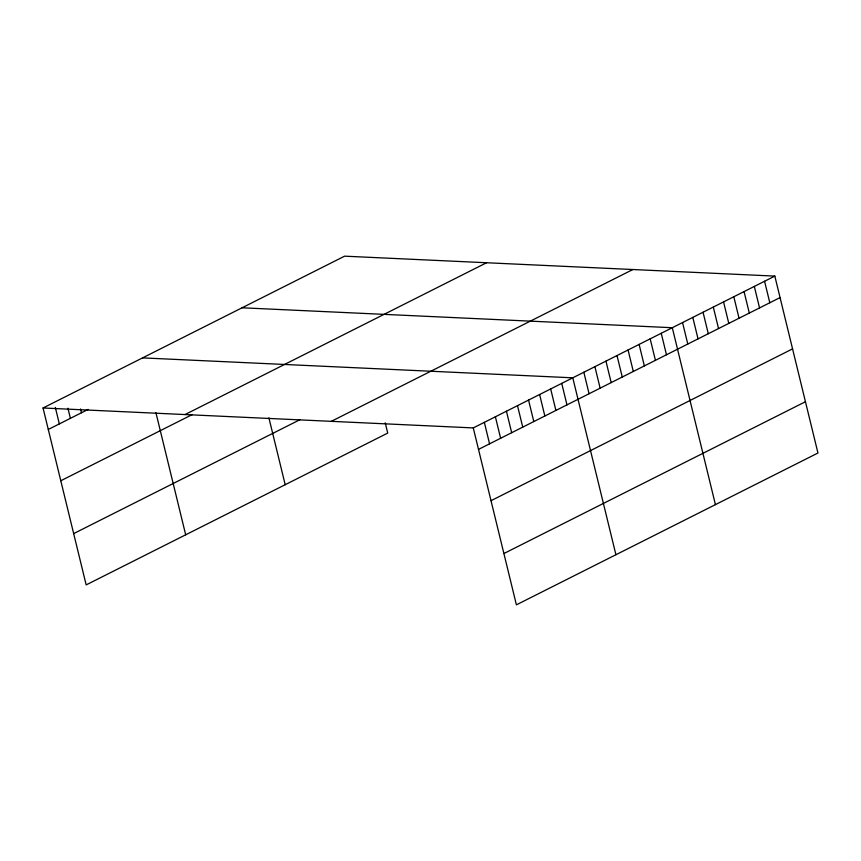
<?xml version="1.0" encoding="UTF-8"?>
<svg xmlns="http://www.w3.org/2000/svg" width="861" height="861" viewBox="0 0 861 861"><rect width="100%" height="100%" fill="white"/><g stroke="black" fill="none" stroke-linecap="round" stroke-linejoin="round"><path stroke-width="1.29" d="M43.05 407.985L344.594 256.169L774.825 276.101L817.95 453.015L516.406 604.831L473.27 427.917L43.05 407.985L86.175 584.899L387.73 433.083L385.222 422.826M48.291 429.467L88.091 409.427M185.029 414.561L486.573 262.745M60.787 480.761L192.369 414.518M73.669 533.605L300.037 419.651M331.302 421.341L632.846 269.525M473.27 427.917L774.825 276.101M478.512 449.399L780.066 297.583M491.018 500.693L792.561 348.877M503.9 553.537L805.444 401.721M242.07 307.786L672.301 327.718L715.426 504.632M142.56 357.885L572.78 377.818L615.916 554.732M764.568 281.267L769.809 302.749M754.322 286.422L759.553 307.915M744.065 291.588L749.307 313.07M733.809 296.744L739.05 318.236M723.563 301.91L728.793 323.392M713.306 307.076L718.548 328.558M703.05 312.231L708.291 333.724M692.804 317.397L698.034 338.879M682.547 322.552L687.788 344.045M661.237 333.282L666.479 354.775M650.184 338.847L655.425 360.339M639.12 344.422L644.362 365.903M628.067 349.986L633.309 371.468M617.014 355.55L622.255 377.043M605.95 361.114L611.192 382.607M594.897 366.678L600.139 388.171M583.844 372.253L589.075 393.735M561.727 383.382L566.968 404.874M550.674 388.946L555.905 410.439M539.61 394.51L544.852 416.003M528.557 400.085L533.798 421.567M517.504 405.649L522.735 427.131M506.44 411.214L511.682 432.706M495.387 416.778L500.628 438.271M484.334 422.342L489.565 443.835M268.89 417.8L285.195 484.7M155.927 412.71L185.685 534.799M80.536 408.975L81.461 412.774M67.933 408.222L70.398 418.338M55.341 407.468L59.344 423.903"/></g></svg>
